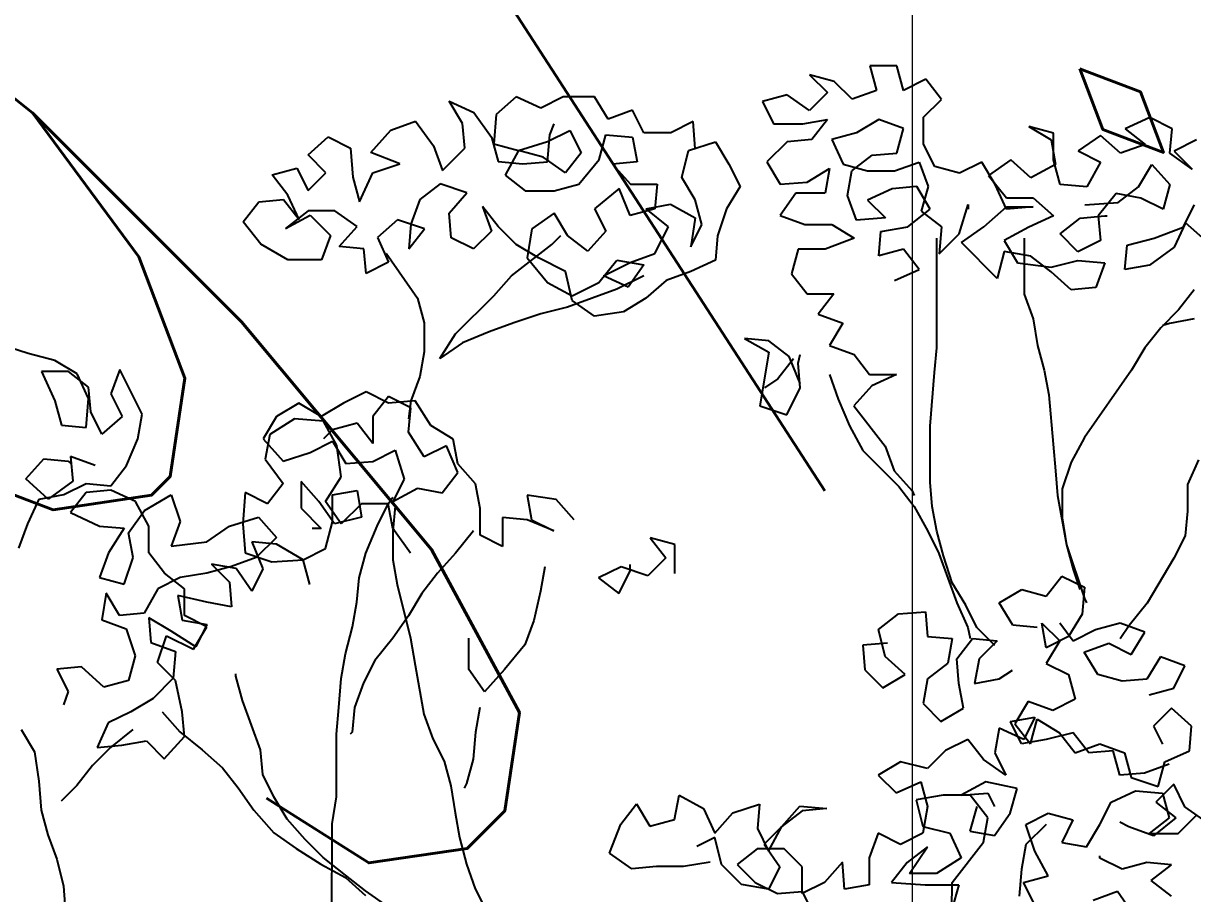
# Model space of a CAD drawing. Header units: millimetres. Extents: x 684983 to 685377, y 990360 to 990509.
# Drawn here: x 685053.441 to 685054.194, y 990415.226 to 990415.786 of the extents above; entities that cross this region are included whole.
import ezdxf

# ---------------------------------------------------------------- set-up
doc = ezdxf.new("R2010")
doc.units = ezdxf.units.MM
doc.layers.add('grid', color=8, linetype='Continuous', lineweight=9)
doc.layers.add('GRID LEVELS', color=7, linetype='Continuous', lineweight=13)
doc.layers.add('TEAK', color=7, linetype='Continuous')
doc.styles.get("Standard").update_dxf_attribs({"font": 'RomanS'})

# ---------------------------------------------------------------- blocks, each defined once
blk = doc.blocks.new('A$C25655A80')
at = {"color": 62}
for p, q in [((-0.04423, 2.09472), (-0.03654, 2.08702)), ((-0.03365, 2.09182), (-0.04423, 2.09472)), ((-0.01827, 2.09854), (-0.01539, 2.08796)), ((-0.00673, 2.09853), (-0.01827, 2.09854)), ((-0.00386, 2.08795), (-0.00673, 2.09853)), ((-0.02597, 2.08413), (-0.03365, 2.09182)), ((0.00576, 2.09275), (-0.00386, 2.08795)), ((0.01248, 2.08409), (0.00576, 2.09275)), ((-0.17016, 2.08522), (-0.17882, 2.07754)), ((-0.15959, 2.0804), (-0.17016, 2.08522)), ((-0.14998, 2.0852), (-0.15959, 2.0804)), ((-0.13652, 2.08519), (-0.14998, 2.0852)), ((-0.13076, 2.07557), (-0.13652, 2.08519)), ((-0.05385, 2.08607), (-0.06442, 2.0832)), ((-0.04424, 2.07934), (-0.05385, 2.08607)), ((-0.03654, 2.08702), (-0.04424, 2.07934)), ((-0.01539, 2.08796), (-0.02597, 2.08413)), ((0.00478, 2.07641), (0.01248, 2.08409)), ((-0.19901, 2.08332), (-0.18844, 2.07851)), ((-0.19325, 2.07371), (-0.19901, 2.08332)), ((-0.12018, 2.07941), (-0.13076, 2.07557)), ((-0.11538, 2.06979), (-0.12018, 2.07941)), ((-0.06442, 2.0832), (-0.05963, 2.07358)), ((-0.22401, 2.07085), (-0.21343, 2.07469)), ((-0.21343, 2.07469), (-0.20575, 2.0641)), ((-0.18844, 2.07851), (-0.18075, 2.06793)), ((-0.17882, 2.07754), (-0.1798, 2.06504)), ((-0.09423, 2.07458), (-0.10385, 2.06978)), ((-0.09328, 2.06304), (-0.09423, 2.07458)), ((-0.04713, 2.07357), (-0.03655, 2.07548)), ((-0.03655, 2.07548), (-0.04329, 2.06684)), ((-0.01444, 2.07546), (-0.02406, 2.06971)), ((-0.00387, 2.07161), (-0.01444, 2.07546)), ((0.00477, 2.06487), (0.00478, 2.07641)), ((0.10188, 2.07632), (0.0913, 2.07152)), ((0.11148, 2.0715), (0.10188, 2.07632)), ((-0.23267, 2.06124), (-0.22401, 2.07085)), ((-0.19229, 2.06313), (-0.19325, 2.07371)), ((-0.15672, 2.06598), (-0.14711, 2.07078)), ((-0.15576, 2.06886), (-0.15383, 2.07367)), ((-0.14711, 2.07078), (-0.14231, 2.06116)), ((-0.10385, 2.06978), (-0.11538, 2.06979)), ((-0.05963, 2.07358), (-0.04713, 2.07357)), ((-0.02406, 2.06971), (-0.03464, 2.06683)), ((-0.00677, 2.06104), (-0.00387, 2.07161)), ((0.04996, 2.07252), (0.05957, 2.06674)), ((0.06053, 2.06963), (0.04996, 2.07252)), ((0.06052, 2.05809), (0.06053, 2.06963)), ((0.0913, 2.07152), (0.09994, 2.06479)), ((0.11051, 2.06093), (0.11148, 2.0715)), ((-0.25959, 2.06031), (-0.25093, 2.06799)), ((-0.25093, 2.06799), (-0.24132, 2.06318)), ((-0.20575, 2.0641), (-0.20192, 2.05353)), ((-0.18075, 2.06793), (-0.17788, 2.05735)), ((-0.1798, 2.06504), (-0.16922, 2.06215)), ((-0.16922, 2.06215), (-0.15672, 2.06598)), ((-0.15673, 2.05733), (-0.15576, 2.06886)), ((-0.13462, 2.05827), (-0.13173, 2.06884)), ((-0.13173, 2.06884), (-0.12019, 2.06787)), ((-0.12019, 2.06787), (-0.11828, 2.05729)), ((-0.09617, 2.06208), (-0.08463, 2.06592)), ((-0.08463, 2.06592), (-0.07887, 2.0563)), ((-0.05386, 2.06589), (-0.06252, 2.05724)), ((-0.04329, 2.06684), (-0.05386, 2.06589)), ((-0.03464, 2.06683), (-0.02984, 2.05625)), ((0.00957, 2.05525), (0.00477, 2.06487)), ((0.05957, 2.06674), (0.06148, 2.05617)), ((0.08072, 2.06865), (0.0711, 2.06193)), ((0.08936, 2.06095), (0.08072, 2.06865)), ((0.09994, 2.06479), (0.08936, 2.06095)), ((0.12205, 2.06669), (0.11244, 2.06189)), ((-0.2519, 2.05261), (-0.25959, 2.06031)), ((-0.24132, 2.06318), (-0.24037, 2.05068)), ((-0.22018, 2.05643), (-0.23267, 2.06124)), ((-0.20192, 2.05353), (-0.19229, 2.06313)), ((-0.16922, 2.06215), (-0.175, 2.05158)), ((-0.15865, 2.05925), (-0.16922, 2.06215)), ((-0.14905, 2.05252), (-0.15865, 2.05925)), ((-0.14231, 2.06116), (-0.14905, 2.05252)), ((-0.09906, 2.05055), (-0.09617, 2.06208)), ((-0.026, 2.05336), (-0.01734, 2.06009)), ((-0.01734, 2.06009), (-0.00677, 2.06104)), ((0.0711, 2.06193), (0.08071, 2.05711)), ((0.12012, 2.05419), (0.11051, 2.06093)), ((0.11244, 2.06189), (0.12012, 2.05419)), ((-0.27498, 2.05167), (-0.2644, 2.05454)), ((-0.2644, 2.05454), (-0.2596, 2.04493)), ((-0.23172, 2.05259), (-0.22018, 2.05643)), ((-0.17788, 2.05735), (-0.16731, 2.05638)), ((-0.16731, 2.05638), (-0.15673, 2.05733)), ((-0.14328, 2.0477), (-0.13462, 2.05827)), ((-0.11828, 2.05729), (-0.12885, 2.05634)), ((-0.12885, 2.05634), (-0.12117, 2.04768)), ((-0.07887, 2.0563), (-0.07407, 2.04668)), ((-0.06252, 2.05724), (-0.05677, 2.04763)), ((-0.04523, 2.04858), (-0.03561, 2.05434)), ((-0.03561, 2.05434), (-0.03754, 2.04376)), ((-0.02984, 2.05625), (-0.01927, 2.05336)), ((-0.00773, 2.05335), (0.00284, 2.05718)), ((0.00284, 2.05718), (0.00668, 2.04661)), ((0.02014, 2.05236), (0.00957, 2.05525)), ((0.02976, 2.05716), (0.02014, 2.05236)), ((0.03552, 2.04754), (0.02976, 2.05716)), ((0.04226, 2.05811), (0.03264, 2.05139)), ((0.0509, 2.05041), (0.04226, 2.05811)), ((0.06148, 2.05617), (0.0509, 2.05041)), ((0.0634, 2.04752), (0.06052, 2.05809)), ((0.08071, 2.05711), (0.07493, 2.04654)), ((0.09704, 2.04652), (0.10282, 2.05613)), ((0.10282, 2.05613), (0.1105, 2.04747)), ((-0.26826, 2.04301), (-0.27498, 2.05167)), ((-0.2596, 2.04493), (-0.2519, 2.05261)), ((-0.24037, 2.05068), (-0.2375, 2.0401)), ((-0.2375, 2.0401), (-0.23172, 2.05259)), ((-0.175, 2.05158), (-0.16636, 2.04484)), ((-0.0933, 2.04093), (-0.09906, 2.05055)), ((-0.02793, 2.04279), (-0.026, 2.05336)), ((-0.01927, 2.05336), (-0.00773, 2.05335)), ((0.03264, 2.05139), (0.04032, 2.04177)), ((-0.20288, 2.04776), (-0.21154, 2.04104)), ((-0.19135, 2.0439), (-0.20288, 2.04776)), ((-0.19905, 2.03526), (-0.19135, 2.0439)), ((-0.16636, 2.04484), (-0.15386, 2.04483)), ((-0.15386, 2.04483), (-0.14328, 2.0477)), ((-0.12598, 2.04577), (-0.13656, 2.03712)), ((-0.12118, 2.03423), (-0.12598, 2.04577)), ((-0.12117, 2.04768), (-0.10964, 2.04767)), ((-0.10964, 2.04767), (-0.11061, 2.0371)), ((-0.07407, 2.04668), (-0.07985, 2.03707)), ((-0.05677, 2.04763), (-0.04523, 2.04858)), ((-0.0087, 2.04566), (-0.01928, 2.04086)), ((0.00187, 2.04661), (-0.0087, 2.04566)), ((0.00763, 2.03699), (0.00187, 2.04661)), ((0.00668, 2.04661), (0.00379, 2.03603)), ((0.04032, 2.03696), (0.03552, 2.04754)), ((0.07493, 2.04654), (0.0634, 2.04752)), ((0.08838, 2.0398), (0.09704, 2.04652)), ((0.1105, 2.04747), (0.10761, 2.0369)), ((-0.28749, 2.03149), (-0.28076, 2.04014)), ((-0.28076, 2.04014), (-0.27018, 2.04109)), ((-0.27018, 2.04109), (-0.26346, 2.03243)), ((-0.26346, 2.03243), (-0.26826, 2.04301)), ((-0.21154, 2.04104), (-0.2154, 2.03047)), ((-0.11445, 2.0371), (-0.10388, 2.03902)), ((-0.10388, 2.03902), (-0.09331, 2.03324)), ((-0.09043, 2.03035), (-0.0933, 2.04093)), ((-0.05004, 2.04377), (-0.05678, 2.03417)), ((-0.03754, 2.04376), (-0.05004, 2.04377)), ((-0.02409, 2.03221), (-0.02793, 2.04279)), ((-0.01928, 2.04086), (-0.0116, 2.03316)), ((0.02012, 2.02641), (0.02398, 2.0389)), ((0.02398, 2.0389), (0.02397, 2.03698)), ((0.04032, 2.04177), (0.05186, 2.04176)), ((0.05186, 2.04176), (0.0605, 2.03406)), ((0.07396, 2.03885), (0.08838, 2.0398)), ((0.08743, 2.04365), (0.07973, 2.03404)), ((0.098, 2.04172), (0.08743, 2.04365)), ((0.10761, 2.0369), (0.098, 2.04172)), ((0.11625, 2.0292), (0.12107, 2.03881)), ((-0.25961, 2.03628), (-0.26923, 2.02859)), ((-0.26923, 2.02859), (-0.25865, 2.03435)), ((-0.24807, 2.03626), (-0.25961, 2.03628)), ((-0.25865, 2.03435), (-0.25001, 2.02569)), ((-0.23847, 2.02953), (-0.24807, 2.03626)), ((-0.1981, 2.02468), (-0.19905, 2.03526)), ((-0.18463, 2.03813), (-0.18079, 2.02755)), ((-0.17791, 2.02947), (-0.18463, 2.03813)), ((-0.15387, 2.03522), (-0.16349, 2.0285)), ((-0.14811, 2.0256), (-0.15387, 2.03522)), ((-0.13656, 2.03712), (-0.13177, 2.02751)), ((-0.11061, 2.0371), (-0.12118, 2.03423)), ((-0.10485, 2.0294), (-0.11445, 2.0371)), ((-0.07985, 2.03707), (-0.0837, 2.02554)), ((-0.05678, 2.03417), (-0.04621, 2.03031)), ((-0.00199, 2.02931), (0.00763, 2.03699)), ((0.00379, 2.03603), (0.01243, 2.0293)), ((0.0307, 2.02928), (0.04032, 2.03792)), ((0.04032, 2.03792), (0.05185, 2.03791)), ((0.05185, 2.03791), (0.04032, 2.03696)), ((0.0605, 2.03406), (0.04992, 2.02926)), ((0.07204, 2.03309), (0.08261, 2.03404)), ((0.07973, 2.03404), (0.08068, 2.02347)), ((0.08261, 2.03404), (0.08357, 2.03404)), ((-0.27981, 2.02187), (-0.28749, 2.03149)), ((-0.24617, 2.02088), (-0.23847, 2.02953)), ((-0.22116, 2.03239), (-0.22982, 2.02471)), ((-0.20963, 2.02854), (-0.22116, 2.03239)), ((-0.2154, 2.03047), (-0.21637, 2.01989)), ((-0.17022, 2.02177), (-0.17791, 2.02947)), ((-0.11063, 2.01787), (-0.10485, 2.0294)), ((-0.09331, 2.03324), (-0.09524, 2.02074)), ((-0.09524, 2.02074), (-0.09043, 2.03035)), ((-0.04621, 2.03031), (-0.03467, 2.0303)), ((-0.03467, 2.0303), (-0.02506, 2.02452)), ((-0.0116, 2.03316), (-0.02409, 2.03221)), ((-0.01353, 2.0274), (-0.00199, 2.02931)), ((0.01243, 2.0293), (0.01146, 2.01776)), ((0.02108, 2.02256), (0.0307, 2.02928)), ((0.04992, 2.02926), (0.03934, 2.0235)), ((0.06338, 2.02637), (0.07204, 2.03309)), ((0.10375, 2.02441), (0.11625, 2.0292)), ((0.11722, 2.03112), (0.1124, 2.02055)), ((0.12586, 2.02343), (0.11722, 2.03112)), ((-0.25001, 2.02569), (-0.25386, 2.01512)), ((-0.22982, 2.02471), (-0.22502, 2.01413)), ((-0.21637, 2.01989), (-0.20963, 2.02854)), ((-0.18849, 2.01987), (-0.1981, 2.02468)), ((-0.18079, 2.02755), (-0.18849, 2.01987)), ((-0.16349, 2.0285), (-0.16542, 2.016)), ((-0.15484, 2.02176), (-0.15099, 2.0256)), ((-0.13946, 2.01886), (-0.14811, 2.0256)), ((-0.13177, 2.02751), (-0.13946, 2.01886)), ((-0.0837, 2.02554), (-0.08467, 2.01497)), ((-0.02506, 2.02452), (-0.03756, 2.01973)), ((-0.0145, 2.01682), (-0.01353, 2.0274)), ((0.01046, 1.97739), (0.0105, 2.02449)), ((0.01146, 2.01776), (0.02012, 2.02641)), ((0.048, 2.02446), (0.04797, 2.00043)), ((0.07106, 2.01867), (0.06338, 2.02637)), ((0.09221, 2.02153), (0.10375, 2.02441)), ((-0.26828, 2.01513), (-0.27981, 2.02187)), ((-0.23559, 2.01991), (-0.24617, 2.02088)), ((-0.23464, 2.00934), (-0.23559, 2.01991)), ((-0.17216, 2.00832), (-0.15484, 2.02176)), ((-0.16061, 2.016), (-0.17022, 2.02177)), ((-0.0491, 2.01974), (-0.05199, 2.00917)), ((-0.03756, 2.01973), (-0.0491, 2.01974)), ((-0.00392, 2.0197), (-0.0145, 2.01682)), ((0.0028, 2.01104), (-0.00392, 2.0197)), ((0.03644, 2.00717), (0.02108, 2.02256)), ((0.03934, 2.0187), (0.03644, 2.00717)), ((0.03934, 2.0235), (0.0451, 2.01389)), ((0.05087, 2.01677), (0.03934, 2.0187)), ((0.08068, 2.02347), (0.07106, 2.01867)), ((0.09124, 2.01096), (0.09221, 2.02153)), ((0.1124, 2.02055), (0.10182, 2.01287)), ((-0.25386, 2.01512), (-0.26828, 2.01513)), ((-0.22502, 2.01413), (-0.23464, 2.00934)), ((-0.22598, 2.01798), (-0.21254, 1.99874)), ((-0.16542, 2.016), (-0.15678, 2.00542)), ((-0.14908, 2.01022), (-0.16061, 2.016)), ((-0.13467, 2.0054), (-0.12697, 2.01501)), ((-0.13274, 2.00828), (-0.1212, 2.01404)), ((-0.12697, 2.01501), (-0.11544, 2.01307)), ((-0.1212, 2.01404), (-0.11063, 2.01787)), ((-0.08467, 2.01497), (-0.09525, 2.01017)), ((0.0451, 2.01389), (0.05952, 2.01195)), ((0.05952, 2.01003), (0.05087, 2.01677)), ((0.05952, 2.01195), (0.07106, 2.01482)), ((0.07106, 2.01482), (0.08259, 2.01385)), ((0.08259, 2.01385), (0.07874, 2.00328)), ((-0.14621, 1.99772), (-0.14908, 2.01022)), ((-0.11544, 2.01307), (-0.12217, 2.00347)), ((-0.09525, 2.01017), (-0.10583, 2.00633)), ((-0.05199, 2.00917), (-0.04527, 2.00051)), ((-0.00778, 2.00624), (0.0028, 2.01104)), ((0.06816, 2.00233), (0.05952, 2.01003)), ((0.10182, 2.01287), (0.09124, 2.01096)), ((-0.17986, 1.99967), (-0.17216, 2.00832)), ((-0.15678, 2.00542), (-0.14621, 1.99964)), ((-0.14621, 1.99964), (-0.13467, 2.0054)), ((-0.12217, 2.00347), (-0.13274, 2.00828)), ((-0.11544, 2.00827), (-0.12698, 2.00251)), ((-0.10583, 2.00633), (-0.11449, 1.99865)), ((-0.21254, 1.99874), (-0.20967, 1.98816)), ((-0.19621, 1.98335), (-0.17986, 1.99967)), ((-0.12698, 2.00251), (-0.14814, 1.99484)), ((-0.11449, 1.99865), (-0.12411, 1.99289)), ((-0.04527, 2.00051), (-0.03374, 2.0005)), ((-0.03374, 2.0005), (-0.04047, 1.99185)), ((0.04797, 2.00043), (0.05181, 1.98985)), ((0.07874, 2.00328), (0.06816, 2.00233)), ((0.12103, 2.00228), (0.1143, 1.99364)), ((-0.14814, 1.99484), (-0.15968, 1.99196)), ((-0.13661, 1.99098), (-0.14621, 1.99772)), ((0.1143, 1.99364), (0.1066, 1.98595)), ((-0.15968, 1.99196), (-0.17121, 1.98813)), ((-0.12411, 1.99289), (-0.13661, 1.99098)), ((-0.04047, 1.99185), (-0.0299, 1.988)), ((0.05181, 1.98985), (0.05372, 1.97831)), ((0.12102, 1.98978), (0.11045, 1.98787)), ((-0.20967, 1.98816), (-0.20968, 1.97567)), ((-0.18179, 1.98429), (-0.19333, 1.9795)), ((-0.17121, 1.98813), (-0.18179, 1.98429)), ((-0.0299, 1.988), (-0.03568, 1.97839)), ((0.1066, 1.98595), (0.09986, 1.97731)), ((0.11045, 1.98787), (0.10756, 1.98691)), ((-0.37983, 1.97486), (-0.39136, 1.97872)), ((-0.20295, 1.97278), (-0.19621, 1.98335)), ((-0.19333, 1.9795), (-0.20295, 1.97278)), ((-0.07221, 1.98131), (-0.06164, 1.97553)), ((-0.06163, 1.98034), (-0.07221, 1.98131)), ((-0.05299, 1.9736), (-0.06163, 1.98034)), ((-0.3683, 1.97197), (-0.37983, 1.97486)), ((-0.20968, 1.97567), (-0.21161, 1.9651)), ((-0.06164, 1.97553), (-0.0655, 1.95246)), ((-0.04819, 1.96206), (-0.05299, 1.9736)), ((-0.04915, 1.97071), (-0.04818, 1.97456)), ((-0.03568, 1.97839), (-0.02511, 1.97454)), ((-0.02511, 1.97454), (-0.01839, 1.96588)), ((0.00949, 1.96682), (0.01046, 1.97739)), ((0.05372, 1.97831), (0.0566, 1.96773)), ((0.09986, 1.97731), (0.09409, 1.9677)), ((-0.35869, 1.96619), (-0.3683, 1.97197)), ((-0.05107, 1.97264), (-0.0578, 1.96399)), ((-0.04819, 1.96014), (-0.04915, 1.97071)), ((-0.37407, 1.96717), (-0.36831, 1.95466)), ((-0.36253, 1.96716), (-0.37407, 1.96717)), ((-0.35389, 1.96042), (-0.36253, 1.96716)), ((-0.35389, 1.95561), (-0.35869, 1.96619)), ((-0.34042, 1.9681), (-0.34428, 1.95753)), ((-0.33083, 1.94886), (-0.34042, 1.9681)), ((-0.21161, 1.9651), (-0.21547, 1.95452)), ((-0.0578, 1.96399), (-0.06357, 1.96015)), ((-0.03569, 1.9659), (-0.03186, 1.95532)), ((-0.01839, 1.96588), (-0.00685, 1.96587)), ((-0.00685, 1.96587), (-0.01743, 1.96107)), ((0.00755, 1.94375), (0.00949, 1.96682)), ((0.0566, 1.96773), (0.05851, 1.95716)), ((0.09409, 1.9677), (0.07387, 1.93888)), ((-0.35294, 1.94984), (-0.35389, 1.96042)), ((-0.05397, 1.94861), (-0.04819, 1.96014)), ((-0.01743, 1.96107), (-0.02513, 1.95243)), ((-0.36831, 1.95466), (-0.36544, 1.94409)), ((-0.35486, 1.94312), (-0.35389, 1.95561)), ((-0.34428, 1.95753), (-0.33948, 1.94791)), ((-0.26353, 1.95361), (-0.27315, 1.94785)), ((-0.25392, 1.94783), (-0.26353, 1.95361)), ((-0.24431, 1.95359), (-0.25392, 1.94783)), ((-0.23469, 1.95839), (-0.24431, 1.95359)), ((-0.22508, 1.95357), (-0.23469, 1.95839)), ((-0.22508, 1.95646), (-0.23181, 1.94781)), ((-0.21547, 1.95164), (-0.22508, 1.95646)), ((-0.21354, 1.95452), (-0.22508, 1.95357)), ((-0.21547, 1.95452), (-0.21643, 1.94683)), ((-0.20682, 1.94394), (-0.21354, 1.95452)), ((-0.03186, 1.95532), (-0.02706, 1.94378)), ((0.05851, 1.95716), (0.06041, 1.93601)), ((-0.34814, 1.94023), (-0.35294, 1.94984)), ((-0.33276, 1.93829), (-0.33083, 1.94886)), ((-0.21644, 1.94107), (-0.21547, 1.95164)), ((-0.0655, 1.95246), (-0.05397, 1.94861)), ((-0.02513, 1.95243), (-0.01169, 1.93511)), ((-0.36544, 1.94409), (-0.35486, 1.94312)), ((-0.33948, 1.94791), (-0.34814, 1.94023)), ((-0.27315, 1.94785), (-0.27893, 1.93824)), ((-0.26546, 1.94688), (-0.27604, 1.94016)), ((-0.25296, 1.94591), (-0.26546, 1.94688)), ((-0.24721, 1.93533), (-0.25296, 1.94591)), ((-0.23855, 1.94493), (-0.24912, 1.94206)), ((-0.23182, 1.93627), (-0.23855, 1.94493)), ((-0.23181, 1.94781), (-0.23182, 1.93627)), ((-0.19722, 1.93817), (-0.20682, 1.94394)), ((-0.02706, 1.94378), (-0.0213, 1.9332)), ((0.00753, 1.91971), (0.00755, 1.94375)), ((-0.27604, 1.94016), (-0.27797, 1.92959)), ((-0.24912, 1.94206), (-0.25297, 1.93822)), ((-0.20972, 1.93049), (-0.21644, 1.94107)), ((0.07387, 1.93888), (0.06809, 1.92831)), ((-0.33758, 1.92676), (-0.33276, 1.93829)), ((-0.27893, 1.93824), (-0.27028, 1.92862)), ((-0.25874, 1.93245), (-0.24913, 1.93725)), ((-0.24913, 1.93725), (-0.24337, 1.92763)), ((-0.2453, 1.92187), (-0.24721, 1.93533)), ((-0.23183, 1.92858), (-0.22221, 1.93338)), ((-0.22221, 1.93338), (-0.21838, 1.92088)), ((-0.2001, 1.93528), (-0.20972, 1.93049)), ((-0.19531, 1.92374), (-0.2001, 1.93528)), ((-0.1953, 1.92759), (-0.19722, 1.93817)), ((-0.01169, 1.93511), (-0.00785, 1.92453)), ((0.06041, 1.93601), (0.06136, 1.92447)), ((-0.38084, 1.92103), (-0.37314, 1.92967)), ((-0.37314, 1.92967), (-0.36257, 1.9287)), ((-0.36257, 1.9287), (-0.36161, 1.92774)), ((-0.3616, 1.93063), (-0.36065, 1.92005)), ((-0.35103, 1.92677), (-0.3616, 1.93063)), ((-0.27797, 1.92959), (-0.27029, 1.91901)), ((-0.27028, 1.92862), (-0.25874, 1.93245)), ((-0.24337, 1.92763), (-0.23183, 1.92858)), ((-0.0213, 1.9332), (-0.00593, 1.9178)), ((0.06809, 1.92831), (0.06424, 1.91678)), ((0.12289, 1.92922), (0.11807, 1.91865)), ((-0.34431, 1.91811), (-0.33758, 1.92676)), ((-0.20204, 1.9151), (-0.19531, 1.92374)), ((-0.18762, 1.91893), (-0.1953, 1.92759)), ((-0.00785, 1.92453), (-0.00017, 1.91588)), ((0.06136, 1.92447), (0.06231, 1.9139)), ((-0.37123, 1.91237), (-0.38084, 1.92103)), ((-0.36065, 1.92005), (-0.37123, 1.91237)), ((-0.3645, 1.91429), (-0.35489, 1.91908)), ((-0.35489, 1.91908), (-0.34431, 1.91811)), ((-0.27029, 1.91901), (-0.27703, 1.91036)), ((-0.2626, 1.91996), (-0.26261, 1.90842)), ((-0.25492, 1.9113), (-0.2626, 1.91996)), ((-0.25203, 1.9113), (-0.2453, 1.92187)), ((-0.21838, 1.92088), (-0.2232, 1.91127)), ((-0.18571, 1.90835), (-0.18762, 1.91893)), ((0.00848, 1.90914), (0.00753, 1.91971)), ((0.11807, 1.91865), (0.11806, 1.90712)), ((-0.37508, 1.91237), (-0.3645, 1.91429)), ((-0.35489, 1.91524), (-0.36163, 1.90659)), ((-0.34431, 1.91619), (-0.35489, 1.91524)), ((-0.33374, 1.91137), (-0.34431, 1.91619)), ((-0.3299, 1.90753), (-0.31836, 1.91424)), ((-0.31836, 1.91424), (-0.31453, 1.9027)), ((-0.28664, 1.91518), (-0.28761, 1.90172)), ((-0.27703, 1.91036), (-0.28664, 1.91518)), ((-0.24916, 1.90264), (-0.24915, 1.91418)), ((-0.24915, 1.91418), (-0.23857, 1.91609)), ((-0.23857, 1.91609), (-0.23666, 1.90456)), ((-0.2232, 1.91127), (-0.21262, 1.91703)), ((-0.21262, 1.91703), (-0.20204, 1.9151)), ((-0.16551, 1.9141), (-0.1636, 1.90353)), ((-0.15302, 1.91217), (-0.16551, 1.9141)), ((-0.00593, 1.9178), (0.00079, 1.90915)), ((-0.00017, 1.91588), (0.00079, 1.91395)), ((0.06231, 1.9139), (0.06614, 1.89274)), ((0.06424, 1.91678), (0.06423, 1.90428)), ((-0.3799, 1.9018), (-0.37508, 1.91237)), ((-0.32799, 1.90079), (-0.33374, 1.91137)), ((-0.26261, 1.90842), (-0.25397, 1.89977)), ((-0.2482, 1.90168), (-0.25492, 1.9113)), ((-0.24531, 1.90168), (-0.25203, 1.9113)), ((-0.23665, 1.91032), (-0.24531, 1.90168)), ((-0.22512, 1.91031), (-0.23665, 1.91032)), ((-0.22993, 1.9007), (-0.22512, 1.91031)), ((-0.22512, 1.91031), (-0.22319, 1.9132)), ((-0.22321, 1.89974), (-0.22512, 1.91031)), ((-0.22224, 1.90935), (-0.22321, 1.89878)), ((-0.18572, 1.89682), (-0.18571, 1.90835)), ((-0.14534, 1.90351), (-0.15302, 1.91217)), ((0.00079, 1.90915), (0.00654, 1.89857)), ((0.01039, 1.89856), (0.00848, 1.90914)), ((-0.36163, 1.90659), (-0.34914, 1.90081)), ((-0.33664, 1.89792), (-0.3299, 1.90753)), ((-0.29338, 1.90076), (-0.28088, 1.9046)), ((-0.28088, 1.9046), (-0.2732, 1.89594)), ((-0.23666, 1.90456), (-0.2482, 1.90168)), ((-0.1761, 1.9045), (-0.17611, 1.892)), ((-0.16552, 1.90353), (-0.1761, 1.9045)), ((-0.15399, 1.89871), (-0.16552, 1.90353)), ((-0.1636, 1.90353), (-0.15399, 1.89871)), ((0.06423, 1.90428), (0.06614, 1.89274)), ((0.11806, 1.90712), (0.11709, 1.89654)), ((-0.38375, 1.89123), (-0.3799, 1.9018)), ((-0.34914, 1.90081), (-0.33856, 1.89984)), ((-0.33856, 1.89984), (-0.3453, 1.88927)), ((-0.328, 1.88926), (-0.32799, 1.90079)), ((-0.31453, 1.9027), (-0.31838, 1.89213)), ((-0.303, 1.89404), (-0.29338, 1.90076)), ((-0.28761, 1.90172), (-0.28666, 1.88922)), ((-0.25397, 1.89977), (-0.25781, 1.89977)), ((-0.25205, 1.89111), (-0.24916, 1.90264)), ((-0.23475, 1.88917), (-0.22993, 1.9007)), ((-0.22321, 1.89878), (-0.22322, 1.88628)), ((-0.21553, 1.88916), (-0.22321, 1.89974)), ((-0.1886, 1.89874), (-0.1963, 1.88914)), ((0.00654, 1.89857), (0.01134, 1.88895)), ((0.01326, 1.88799), (0.01039, 1.89856)), ((-0.33473, 1.88734), (-0.33664, 1.89792)), ((-0.31838, 1.89213), (-0.303, 1.89404)), ((-0.28377, 1.89402), (-0.27898, 1.88248)), ((-0.2732, 1.89305), (-0.28377, 1.89402)), ((-0.2732, 1.89594), (-0.28186, 1.88729)), ((-0.17611, 1.892), (-0.18572, 1.89682)), ((-0.10209, 1.8929), (-0.11266, 1.89579)), ((-0.11266, 1.89579), (-0.10594, 1.88713)), ((0.11709, 1.89654), (0.11228, 1.88693)), ((-0.3453, 1.88927), (-0.34916, 1.8787)), ((-0.32128, 1.8806), (-0.328, 1.88926)), ((-0.28666, 1.88922), (-0.27513, 1.88537)), ((-0.26167, 1.88631), (-0.2732, 1.89305)), ((-0.26167, 1.88631), (-0.25205, 1.89111)), ((-0.23764, 1.8786), (-0.23475, 1.88917)), ((-0.1963, 1.88914), (-0.204, 1.88049)), ((-0.1021, 1.8804), (-0.10209, 1.8929)), ((0.01134, 1.88895), (0.01901, 1.86779)), ((0.06614, 1.89274), (0.07381, 1.86966)), ((0.06614, 1.89274), (0.06901, 1.88217)), ((-0.33858, 1.87581), (-0.33473, 1.88734)), ((-0.29243, 1.88346), (-0.30301, 1.88058)), ((-0.30109, 1.88443), (-0.2934, 1.87673)), ((-0.29051, 1.8825), (-0.30109, 1.88443)), ((-0.28186, 1.88729), (-0.29243, 1.88346)), ((-0.27513, 1.88537), (-0.26167, 1.88631)), ((-0.2588, 1.87574), (-0.26167, 1.88631)), ((-0.22322, 1.88628), (-0.22131, 1.8757)), ((-0.15785, 1.88334), (-0.15978, 1.87276)), ((-0.12517, 1.88331), (-0.13479, 1.87851)), ((-0.11364, 1.87945), (-0.12517, 1.88331)), ((-0.12132, 1.88138), (-0.12132, 1.88426)), ((-0.10594, 1.88713), (-0.11364, 1.87945)), ((0.0171, 1.87645), (0.01326, 1.88799)), ((0.11228, 1.88693), (0.10072, 1.86772)), ((-0.34916, 1.8787), (-0.33858, 1.87581)), ((-0.31455, 1.87867), (-0.32417, 1.87387)), ((-0.31263, 1.87386), (-0.32128, 1.8806)), ((-0.30301, 1.88058), (-0.31455, 1.87867)), ((-0.28379, 1.87288), (-0.29051, 1.8825)), ((-0.27898, 1.88248), (-0.28379, 1.87288)), ((-0.23862, 1.86803), (-0.23764, 1.8786)), ((-0.204, 1.88049), (-0.21073, 1.87185)), ((-0.13479, 1.87851), (-0.12614, 1.87177)), ((-0.12614, 1.87177), (-0.12132, 1.88138)), ((0.05747, 1.87064), (0.0642, 1.87929)), ((0.0642, 1.87929), (0.07381, 1.87447)), ((0.06901, 1.88217), (0.07189, 1.87351)), ((-0.32417, 1.87387), (-0.32994, 1.86331)), ((-0.31264, 1.86233), (-0.31263, 1.87386)), ((-0.2934, 1.87673), (-0.29245, 1.86615)), ((-0.22131, 1.8757), (-0.21556, 1.85263)), ((0.02286, 1.86683), (0.0171, 1.87645)), ((0.03728, 1.86778), (0.0469, 1.87353)), ((0.0469, 1.87353), (0.05747, 1.87064)), ((0.07381, 1.87447), (0.07284, 1.86294)), ((-0.34628, 1.87197), (-0.34821, 1.86044)), ((-0.34052, 1.86235), (-0.34628, 1.87197)), ((-0.31552, 1.87098), (-0.3136, 1.86041)), ((-0.30302, 1.86809), (-0.31552, 1.87098)), ((-0.29245, 1.86615), (-0.30302, 1.86809)), ((-0.21073, 1.87185), (-0.21651, 1.86224)), ((-0.15978, 1.87276), (-0.16268, 1.86027)), ((0.07381, 1.86966), (0.07477, 1.86774)), ((-0.32994, 1.86331), (-0.34052, 1.86235)), ((-0.24055, 1.85746), (-0.23862, 1.86803)), ((-0.00599, 1.86301), (0.00555, 1.86396)), ((0.00555, 1.86396), (0.0065, 1.85338)), ((0.01901, 1.86779), (0.02381, 1.85721)), ((0.02766, 1.85721), (0.02286, 1.86683)), ((0.04304, 1.85816), (0.03728, 1.86778)), ((0.10072, 1.86772), (0.09302, 1.85811)), ((-0.34821, 1.86044), (-0.33764, 1.85658)), ((-0.32802, 1.86138), (-0.32707, 1.85081)), ((-0.31842, 1.8556), (-0.32802, 1.86138)), ((-0.3136, 1.86041), (-0.30303, 1.85847)), ((-0.30303, 1.85751), (-0.31264, 1.86233)), ((-0.30303, 1.85847), (-0.30785, 1.84887)), ((-0.21651, 1.86224), (-0.22325, 1.85263)), ((-0.16268, 1.86027), (-0.16653, 1.8497)), ((-0.01464, 1.85629), (-0.00599, 1.86301)), ((0.05361, 1.85719), (0.04304, 1.85816)), ((0.05553, 1.85911), (0.06322, 1.85141)), ((0.05745, 1.84853), (0.05553, 1.85911)), ((0.06899, 1.8514), (0.06323, 1.8591)), ((0.07284, 1.86294), (0.06706, 1.85333)), ((0.08918, 1.85908), (0.0786, 1.8562)), ((0.09302, 1.85811), (0.08917, 1.85235)), ((0.09975, 1.85522), (0.08918, 1.85908)), ((-0.33764, 1.85658), (-0.33381, 1.84504)), ((-0.3242, 1.84215), (-0.32034, 1.85368)), ((-0.32034, 1.85368), (-0.30881, 1.84791)), ((-0.30785, 1.84887), (-0.31842, 1.8556)), ((-0.30881, 1.84791), (-0.30303, 1.85751)), ((-0.24344, 1.84592), (-0.24055, 1.85746)), ((-0.01177, 1.84475), (-0.01464, 1.85629)), ((0.0065, 1.85338), (0.01708, 1.85241)), ((0.02381, 1.85721), (0.02477, 1.85241)), ((0.03534, 1.84951), (0.02766, 1.85721)), ((0.06706, 1.85333), (0.05745, 1.84853)), ((0.0786, 1.8562), (0.06899, 1.8514)), ((0.09397, 1.84561), (0.09975, 1.85522)), ((-0.32707, 1.85081), (-0.3165, 1.84695)), ((-0.22325, 1.85263), (-0.23095, 1.84303)), ((-0.21556, 1.85263), (-0.21365, 1.84109)), ((-0.19058, 1.83915), (-0.19056, 1.8526)), ((-0.16653, 1.8497), (-0.1752, 1.83913)), ((-0.0108, 1.85052), (-0.02138, 1.84956)), ((-0.02138, 1.84956), (-0.02043, 1.83899)), ((0.01708, 1.85241), (0.01514, 1.84184)), ((0.01899, 1.84376), (0.02573, 1.85241)), ((0.02573, 1.85241), (0.0363, 1.85143)), ((0.0363, 1.85143), (0.0286, 1.84375)), ((0.06322, 1.85141), (0.05744, 1.8418)), ((0.07379, 1.84659), (0.08437, 1.85043)), ((0.08437, 1.85043), (0.09397, 1.84561)), ((-0.33381, 1.84504), (-0.3367, 1.83447)), ((-0.3165, 1.84695), (-0.31747, 1.83542)), ((-0.24537, 1.83535), (-0.24344, 1.84592)), ((-0.23095, 1.84303), (-0.23576, 1.83342)), ((-0.00312, 1.83705), (-0.01177, 1.84475)), ((0.01994, 1.83318), (0.01899, 1.84376)), ((0.0286, 1.84375), (0.02667, 1.83318)), ((0.07955, 1.83698), (0.07379, 1.84659)), ((0.10647, 1.84464), (0.10069, 1.83503)), ((0.11704, 1.84079), (0.10647, 1.84464)), ((-0.35688, 1.84026), (-0.36746, 1.83931)), ((-0.36746, 1.83931), (-0.36266, 1.82969)), ((-0.34728, 1.8316), (-0.35688, 1.84026)), ((-0.31651, 1.83445), (-0.3242, 1.84215)), ((-0.21365, 1.84109), (-0.20982, 1.81994)), ((-0.18386, 1.82953), (-0.19058, 1.83915)), ((-0.1752, 1.83913), (-0.18386, 1.82953)), ((-0.02043, 1.83899), (-0.01274, 1.83129)), ((0.01514, 1.84184), (0.00649, 1.83512)), ((0.03725, 1.83509), (0.04302, 1.83893)), ((0.05744, 1.8418), (0.06705, 1.83699)), ((0.11223, 1.83118), (0.11704, 1.84079)), ((-0.3367, 1.83447), (-0.34728, 1.8316)), ((-0.31747, 1.83542), (-0.32613, 1.82677)), ((-0.31364, 1.82099), (-0.31651, 1.83445)), ((-0.29055, 1.83635), (-0.29055, 1.83731)), ((-0.28768, 1.82578), (-0.29055, 1.83635)), ((-0.24635, 1.82285), (-0.24537, 1.83535)), ((-0.23576, 1.83342), (-0.23962, 1.82285)), ((-0.01274, 1.83129), (-0.00312, 1.83705)), ((0.00649, 1.83512), (0.00455, 1.82455)), ((0.02186, 1.82261), (0.01994, 1.83318)), ((0.02667, 1.83318), (0.03725, 1.83509)), ((0.06705, 1.83699), (0.06992, 1.82641)), ((0.09012, 1.83408), (0.07955, 1.83698)), ((0.10069, 1.83503), (0.09012, 1.83408)), ((-0.36266, 1.82969), (-0.36459, 1.82392)), ((0.10165, 1.8283), (0.11223, 1.83118)), ((-0.32613, 1.82677), (-0.33575, 1.82101)), ((-0.28001, 1.80462), (-0.28768, 1.82578)), ((0.00455, 1.82455), (0.01224, 1.81685)), ((0.04974, 1.82547), (0.04396, 1.81586)), ((0.06031, 1.82161), (0.04974, 1.82547)), ((0.06992, 1.82641), (0.06031, 1.82161)), ((-0.33575, 1.82101), (-0.34537, 1.81622)), ((-0.32229, 1.821), (-0.31461, 1.81234)), ((-0.31269, 1.81042), (-0.31364, 1.82099)), ((-0.24732, 1.81132), (-0.24635, 1.82285)), ((-0.23962, 1.82285), (-0.24059, 1.81227)), ((-0.20982, 1.81994), (-0.20599, 1.80936)), ((-0.18579, 1.8228), (-0.18772, 1.81223)), ((0.01224, 1.81685), (0.02186, 1.82261)), ((0.04204, 1.81682), (0.05261, 1.81874)), ((0.05261, 1.81874), (0.0478, 1.80913)), ((0.11126, 1.82253), (0.10356, 1.81484)), ((0.1199, 1.81483), (0.11126, 1.82253)), ((-0.38286, 1.81337), (-0.3771, 1.80375)), ((-0.34537, 1.81622), (-0.35018, 1.80565)), ((-0.3348, 1.81332), (-0.34442, 1.80564)), ((0.03723, 1.81394), (0.0353, 1.80337)), ((0.0478, 1.80913), (0.03723, 1.81394)), ((0.04684, 1.8072), (0.04204, 1.81682)), ((0.04396, 1.81586), (0.05068, 1.8072)), ((0.05068, 1.8072), (0.05357, 1.81777)), ((0.05357, 1.81777), (0.06318, 1.812)), ((0.10356, 1.81484), (0.1074, 1.80715)), ((0.11893, 1.80426), (0.1199, 1.81483)), ((-0.33961, 1.8066), (-0.32903, 1.80851)), ((-0.32903, 1.80851), (-0.32135, 1.80081)), ((-0.32135, 1.80081), (-0.31269, 1.81042)), ((-0.31461, 1.81234), (-0.305, 1.80464)), ((-0.24734, 1.7844), (-0.24732, 1.81132)), ((-0.24059, 1.81227), (-0.24155, 1.81131)), ((-0.20599, 1.80936), (-0.20119, 1.79974)), ((-0.18772, 1.81223), (-0.18869, 1.80069)), ((0.02377, 1.80915), (0.01415, 1.80435)), ((0.03049, 1.80049), (0.02377, 1.80915)), ((0.05741, 1.80912), (0.04684, 1.8072)), ((0.06895, 1.81199), (0.05741, 1.80912)), ((0.06318, 1.812), (0.0699, 1.80334)), ((0.07567, 1.80333), (0.06895, 1.81199)), ((-0.3771, 1.80375), (-0.37519, 1.79125)), ((-0.34442, 1.80564), (-0.35211, 1.79796)), ((-0.35018, 1.80565), (-0.33961, 1.8066)), ((-0.305, 1.80464), (-0.29636, 1.79694)), ((-0.27906, 1.79404), (-0.28001, 1.80462)), ((0.01415, 1.80435), (0.00645, 1.79667)), ((0.0353, 1.80337), (0.04009, 1.79375)), ((0.0699, 1.80334), (0.08048, 1.80717)), ((0.08625, 1.80428), (0.07567, 1.80333)), ((0.08048, 1.80717), (0.09105, 1.80332)), ((0.08912, 1.79371), (0.08625, 1.80428)), ((0.09105, 1.80332), (0.09393, 1.79274)), ((0.10835, 1.79946), (0.11893, 1.80426)), ((-0.35211, 1.79796), (-0.35885, 1.78931)), ((-0.20119, 1.79974), (-0.19831, 1.78916)), ((-0.18869, 1.80069), (-0.19158, 1.79012)), ((-0.00508, 1.79956), (-0.0147, 1.7938)), ((0.00645, 1.79667), (-0.00508, 1.79956)), ((0.04009, 1.79375), (0.03049, 1.80049)), ((0.11027, 1.7985), (0.0997, 1.79466)), ((0.10546, 1.78889), (0.10835, 1.79946)), ((-0.29636, 1.79694), (-0.28964, 1.78829)), ((-0.27426, 1.78443), (-0.27906, 1.79404)), ((-0.0147, 1.7938), (-0.00702, 1.78611)), ((0.0997, 1.79466), (0.08912, 1.79371)), ((0.09393, 1.79274), (0.10546, 1.78889)), ((-0.37519, 1.79125), (-0.37424, 1.77875)), ((-0.35885, 1.78931), (-0.36559, 1.78259)), ((-0.28964, 1.78829), (-0.28292, 1.77867)), ((-0.19831, 1.78916), (-0.1964, 1.77763)), ((-0.19158, 1.79012), (-0.19255, 1.7882)), ((-0.00702, 1.78611), (0.00356, 1.7909)), ((0.00356, 1.7909), (0.00644, 1.78033)), ((0.03144, 1.79088), (0.02086, 1.78512)), ((0.0449, 1.78798), (0.03144, 1.79088)), ((0.042, 1.77741), (0.0449, 1.78798)), ((0.11219, 1.78984), (0.10449, 1.78216)), ((0.11699, 1.78022), (0.11219, 1.78984)), ((-0.2685, 1.77481), (-0.27426, 1.78443)), ((-0.24928, 1.77287), (-0.24734, 1.7844)), ((-0.1022, 1.77466), (-0.10026, 1.78523)), ((-0.10026, 1.78523), (-0.08969, 1.77945)), ((0.01317, 1.78513), (0.00163, 1.78321)), ((0.00163, 1.78321), (0.00451, 1.77168)), ((0.02471, 1.78512), (0.01317, 1.78513)), ((0.02086, 1.78512), (0.0324, 1.78607)), ((0.03239, 1.7755), (0.02471, 1.78512)), ((0.0324, 1.78607), (0.03528, 1.7803)), ((0.08526, 1.78218), (0.09584, 1.78697)), ((0.09584, 1.78697), (0.10738, 1.786)), ((0.10738, 1.786), (0.11025, 1.77542)), ((-0.37424, 1.77875), (-0.37137, 1.76817)), ((-0.28292, 1.77867), (-0.27427, 1.76905)), ((-0.12527, 1.77276), (-0.11853, 1.7814)), ((-0.11853, 1.7814), (-0.11277, 1.77178)), ((-0.08969, 1.77945), (-0.0849, 1.76887)), ((-0.0772, 1.77752), (-0.06566, 1.78135)), ((-0.06566, 1.78135), (-0.06663, 1.77078)), ((-0.05606, 1.77173), (-0.04836, 1.78038)), ((-0.0474, 1.77845), (-0.05606, 1.77173)), ((-0.04836, 1.78038), (-0.03682, 1.7794)), ((-0.03682, 1.7794), (-0.0474, 1.77845)), ((0.00644, 1.78033), (0.0045, 1.76879)), ((0.02758, 1.78031), (0.02469, 1.76973)), ((0.08045, 1.77257), (0.08526, 1.78218)), ((0.10449, 1.78216), (0.11314, 1.77542)), ((0.12659, 1.77349), (0.11699, 1.78022)), ((-0.26082, 1.76615), (-0.2685, 1.77481)), ((-0.24934, 1.70173), (-0.24928, 1.77287)), ((-0.1964, 1.77763), (-0.19449, 1.76705)), ((-0.13009, 1.76026), (-0.12527, 1.77276)), ((-0.11277, 1.77178), (-0.1022, 1.77466)), ((-0.0849, 1.76887), (-0.0772, 1.77752)), ((0.03045, 1.76492), (0.03239, 1.7755)), ((0.03526, 1.7678), (0.042, 1.77741)), ((0.04873, 1.7726), (0.05834, 1.77739)), ((0.05834, 1.77739), (0.06892, 1.7745)), ((0.06892, 1.7745), (0.0641, 1.76489)), ((0.09295, 1.77159), (0.0891, 1.77352)), ((0.11025, 1.77542), (0.10159, 1.7687)), ((0.11314, 1.77542), (0.10352, 1.76774)), ((0.11409, 1.76869), (0.12179, 1.77637)), ((-0.37137, 1.76817), (-0.36753, 1.7576)), ((-0.27427, 1.76905), (-0.26467, 1.76231)), ((-0.06663, 1.77078), (-0.06183, 1.76116)), ((-0.05606, 1.77173), (-0.06375, 1.76405)), ((-0.06183, 1.76116), (-0.05606, 1.77173)), ((-0.01472, 1.76881), (-0.01858, 1.75824)), ((-0.00511, 1.76399), (-0.01472, 1.76881)), ((0.0045, 1.76879), (-0.00511, 1.76399)), ((0.00451, 1.77168), (0.01604, 1.76878)), ((0.01604, 1.76878), (0.02084, 1.7582)), ((0.02469, 1.76973), (0.03526, 1.7678)), ((0.05738, 1.77259), (0.04872, 1.76394)), ((0.05256, 1.76106), (0.04873, 1.7726)), ((0.07467, 1.76296), (0.08045, 1.77257)), ((0.10352, 1.76774), (0.09295, 1.77159)), ((0.10159, 1.7687), (0.11409, 1.76869)), ((-0.25314, 1.75845), (-0.26082, 1.76615)), ((-0.19449, 1.76705), (-0.19161, 1.75551)), ((-0.0849, 1.76695), (-0.09259, 1.76311)), ((-0.08203, 1.75541), (-0.0849, 1.76695)), ((-0.06375, 1.76405), (-0.05703, 1.75443)), ((0.00642, 1.76302), (-0.00224, 1.7563)), ((-0.00128, 1.75149), (0.00642, 1.76302)), ((0.01698, 1.74763), (0.03045, 1.76492)), ((0.04872, 1.76394), (0.04679, 1.75337)), ((0.0641, 1.76489), (0.07467, 1.76296)), ((-0.36753, 1.7576), (-0.36466, 1.74606)), ((-0.26467, 1.76231), (-0.2541, 1.75557)), ((-0.24353, 1.75075), (-0.25314, 1.75845)), ((-0.12048, 1.75353), (-0.13009, 1.76026)), ((-0.06664, 1.76213), (-0.0753, 1.75541)), ((-0.0551, 1.76212), (-0.06664, 1.76213)), ((-0.04742, 1.75442), (-0.0551, 1.76212)), ((-0.01858, 1.75824), (-0.01859, 1.7467)), ((0.02084, 1.7582), (0.01025, 1.75148)), ((0.05832, 1.75048), (0.05256, 1.76106)), ((0.08044, 1.75815), (0.08044, 1.75911)), ((0.09004, 1.75333), (0.08044, 1.75815)), ((-0.2541, 1.75557), (-0.24353, 1.74979)), ((-0.19161, 1.75551), (-0.18778, 1.74494)), ((-0.10991, 1.75448), (-0.12048, 1.75353)), ((-0.09837, 1.75447), (-0.10991, 1.75448)), ((-0.08683, 1.75638), (-0.09837, 1.75447)), ((-0.07338, 1.74675), (-0.08203, 1.75541)), ((-0.0753, 1.75541), (-0.06761, 1.74771)), ((-0.05703, 1.75443), (-0.06185, 1.74482)), ((-0.04743, 1.74288), (-0.04742, 1.75442)), ((-0.03012, 1.75633), (-0.03781, 1.74768)), ((-0.02916, 1.74479), (-0.03012, 1.75633)), ((-0.00224, 1.7563), (-0.00897, 1.74766)), ((0.04679, 1.75337), (0.04581, 1.74184)), ((0.10062, 1.75621), (0.09004, 1.75333)), ((0.1112, 1.75524), (0.10062, 1.75621)), ((0.10254, 1.74851), (0.1112, 1.75524)), ((-0.23488, 1.74402), (-0.24353, 1.75075)), ((-0.24353, 1.74979), (-0.23489, 1.74209)), ((-0.06761, 1.74771), (-0.05801, 1.74289)), ((-0.03781, 1.74768), (-0.04743, 1.74288)), ((-0.00897, 1.74766), (0.00544, 1.74668)), ((0.01025, 1.75148), (-0.00128, 1.75149)), ((0.01697, 1.7361), (0.01698, 1.74763)), ((0.04774, 1.7476), (0.05832, 1.75048)), ((0.05254, 1.73799), (0.04774, 1.7476)), ((0.11118, 1.74178), (0.10254, 1.74851)), ((-0.36466, 1.74606), (-0.36371, 1.73452)), ((-0.22528, 1.73728), (-0.23488, 1.74402)), ((-0.18778, 1.74494), (-0.17818, 1.7257)), ((-0.06185, 1.74482), (-0.07338, 1.74675)), ((-0.05801, 1.74289), (-0.04743, 1.74385)), ((-0.04743, 1.74385), (-0.04263, 1.73423)), ((-0.01859, 1.7467), (-0.02916, 1.74479)), ((0.00544, 1.74668), (0.01986, 1.74667)), ((0.01986, 1.74667), (0.01697, 1.7361)), ((0.08811, 1.74372), (0.07754, 1.73989)), ((0.09483, 1.7341), (0.08811, 1.74372))]:
    blk.add_line(p, q, dxfattribs=at)
blk = doc.blocks.new('TR')
blk.add_blockref('A$C25655A80', (0.01921, 0.01485, 1.34531))

msp = doc.modelspace()

# ---------------------------------------------------------------- linework, layer by layer
at = {"layer": 'grid'}
msp.add_line((685054.01363, 990509.15479), (685054.01363, 990370.8996), dxfattribs=at)

# ---------------------------------------------------------------- block references
at = {"layer": 'TEAK', "xscale": 1.5, "yscale": 1.5, "zscale": 1.5}
msp.add_blockref('TR', (685053.985, 990412.589, 97.66), dxfattribs=at)

# ---------------------------------------------------------------- texts
at = {"layer": 'GRID LEVELS', "width": 0.5}
msp.add_text('97.561', height=0.8, rotation=45, dxfattribs=at).set_placement((685053.62998, 990415.15777, 97.5605))

doc.saveas('drawing.dxf')
